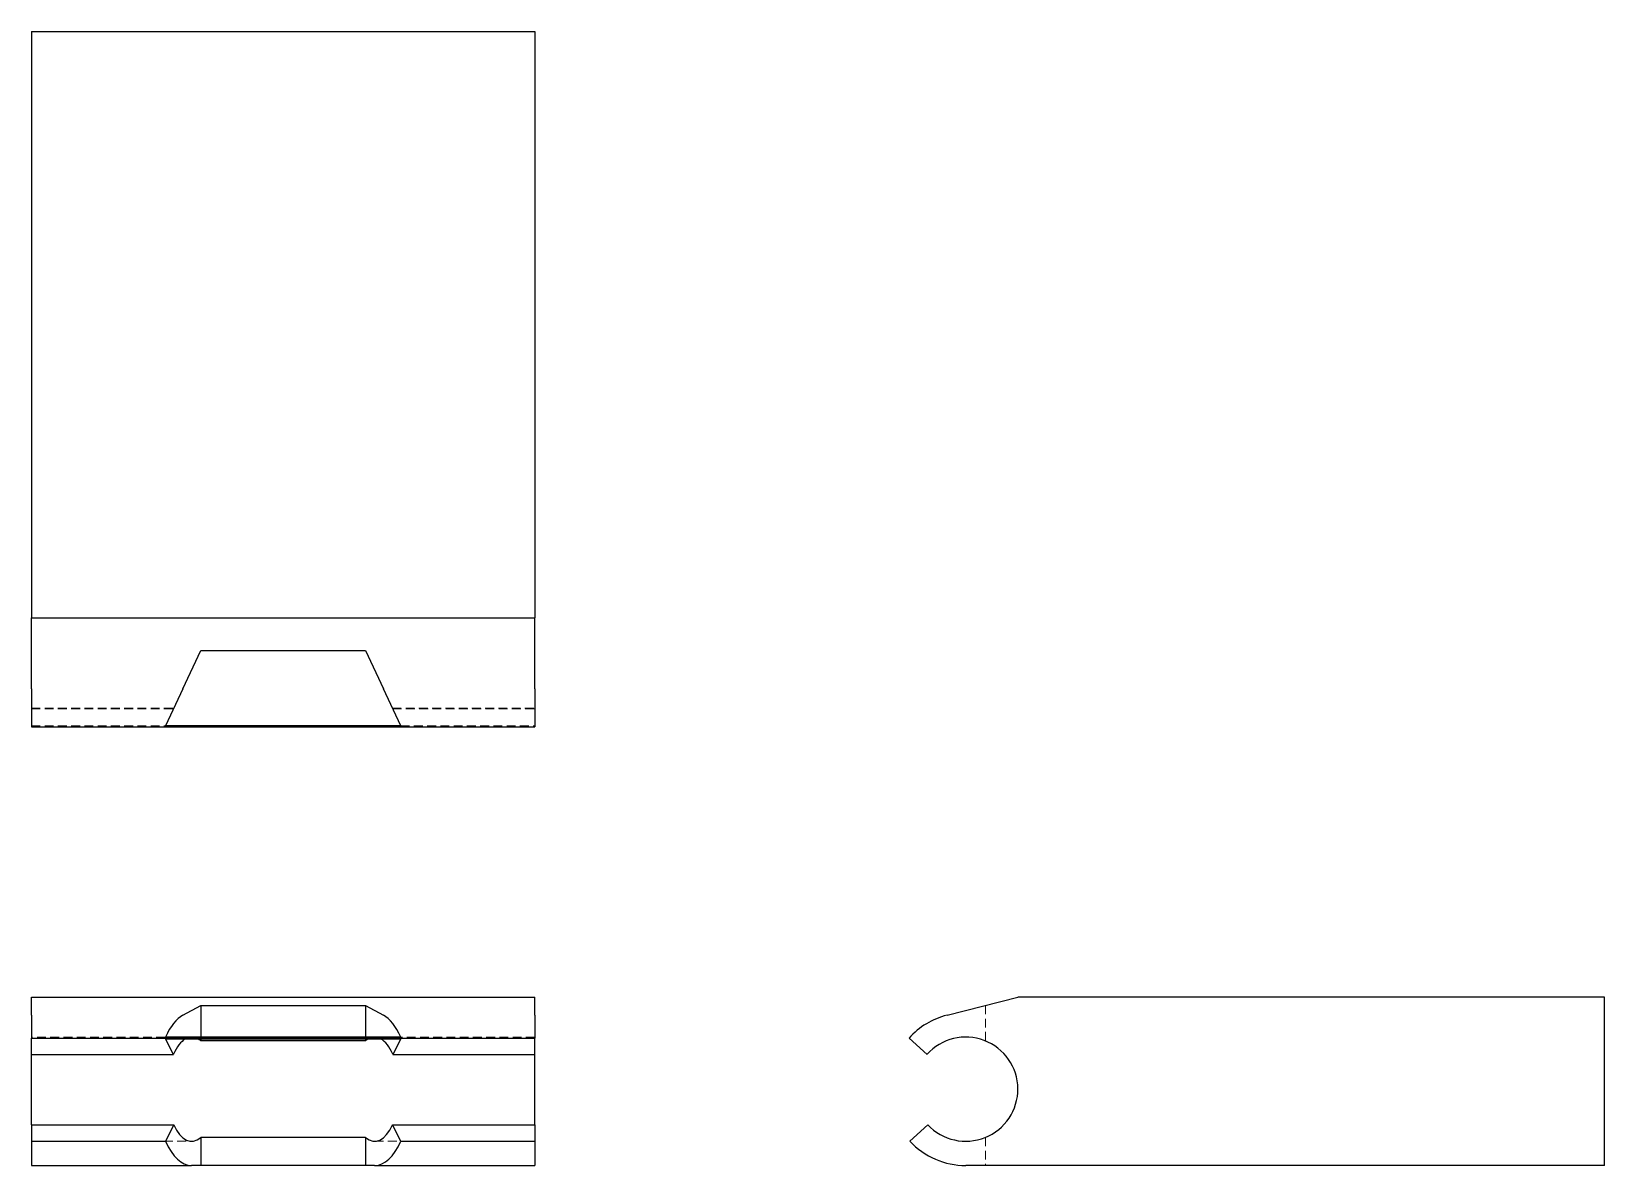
# Model space of a CAD drawing. Header units: millimetres. Extents: x 47 to 273, y 45 to 208.
import ezdxf

# ---------------------------------------------------------------- set-up
doc = ezdxf.new("R2010")
doc.units = ezdxf.units.MM
doc.linetypes.add('HIDDEN', pattern=[1.905, 1.27, -0.635])

msp = doc.modelspace()

# ---------------------------------------------------------------- linework, layer by layer
at = {"color": 7, "linetype": 'Continuous', "lineweight": 25}
for p, q in [((46.81, 208), (119.19, 208)), ((46.81, 208), (46.81, 123.65)), ((119.19, 208), (119.19, 123.65)), ((46.81, 123.65), (119.19, 123.65)), ((46.81, 113.46), (46.81, 123.65)), ((119.19, 113.46), (119.19, 123.65)), ((68.58, 113.46), (71.15, 118.97)), ((71.15, 118.97), (94.85, 118.97)), ((94.85, 118.97), (97.42, 113.46)), ((46.81, 113.46), (46.81, 108)), ((68.58, 113.46), (66.09, 108.13)), ((99.91, 108.13), (97.42, 113.46)), ((119.19, 113.46), (119.19, 108)), ((46.81, 108), (119.19, 108)), ((99.91, 108.13), (66.09, 108.13)), ((46.81, 69.1), (119.19, 69.1)), ((46.81, 66.52), (46.81, 69.1)), ((68.58, 66.52), (71.15, 67.92)), ((71.15, 67.92), (71.15, 63.37)), ((71.15, 67.92), (94.85, 67.92)), ((94.85, 67.92), (94.85, 63.37)), ((94.85, 67.92), (97.42, 66.52)), ((119.19, 66.52), (119.19, 69.1)), ((178.46, 66.52), (188.65, 69.1)), ((273, 69.1), (188.65, 69.1)), ((273, 44.9), (273, 69.1)), ((46.81, 66.52), (46.81, 63.22)), ((119.19, 66.52), (119.19, 63.22)), ((99.91, 63.37), (66.09, 63.37)), ((46.81, 63.22), (119.19, 63.22)), ((46.81, 60.89), (46.81, 63.22)), ((66.09, 63.11), (99.91, 63.11)), ((67.24, 60.89), (66.09, 63.11)), ((71.15, 63.11), (71.15, 62.82)), ((94.85, 62.82), (71.15, 62.82)), ((94.85, 63.11), (94.85, 62.82)), ((99.91, 63.11), (98.76, 60.89)), ((119.19, 60.89), (119.19, 63.22)), ((175.6, 60.89), (173, 63.22)), ((46.81, 60.89), (67.24, 60.89)), ((46.81, 50.77), (46.81, 60.89)), ((98.76, 60.89), (119.19, 60.89)), ((119.19, 50.77), (119.19, 60.89)), ((46.81, 50.77), (67.28, 50.77)), ((46.81, 50.77), (46.81, 48.39)), ((67.28, 50.77), (66.09, 48.39)), ((99.91, 48.39), (98.72, 50.77)), ((98.72, 50.77), (119.19, 50.77)), ((119.19, 50.77), (119.19, 48.39)), ((175.68, 50.77), (173.13, 48.39)), ((46.81, 48.39), (66.09, 48.39)), ((46.81, 48.39), (46.81, 44.9)), ((71.15, 48.94), (71.15, 44.9)), ((94.85, 48.94), (71.15, 48.94)), ((94.85, 48.94), (94.85, 44.9)), ((99.91, 48.39), (119.19, 48.39)), ((119.19, 48.39), (119.19, 44.9)), ((46.81, 44.9), (69.84, 44.9)), ((71.15, 44.9), (69.84, 44.9)), ((94.85, 44.9), (71.15, 44.9)), ((96.16, 44.9), (94.85, 44.9)), ((96.16, 44.9), (119.19, 44.9)), ((273, 44.9), (181.16, 44.9))]:
    msp.add_line(p, q, dxfattribs=at)
at = {"color": 7, "linetype": 'HIDDEN', "lineweight": 18}
for p, q in [((46.81, 110.68), (67.28, 110.68)), ((46.81, 110.6), (67.24, 110.6)), ((98.72, 110.68), (119.19, 110.68)), ((98.76, 110.6), (119.19, 110.6)), ((46.81, 108.13), (66.09, 108.13)), ((99.91, 108.13), (119.19, 108.13)), ((183.97, 67.92), (183.97, 62.82)), ((69.84, 63.36), (46.81, 63.36)), ((66.09, 63.37), (66.09, 63.11)), ((71.15, 63.37), (71.15, 63.11)), ((94.85, 63.37), (94.85, 63.11)), ((119.19, 63.36), (96.16, 63.36)), ((99.91, 63.37), (99.91, 63.11)), ((173.13, 63.37), (173.13, 63.11)), ((46.81, 48.39), (69.84, 48.39)), ((96.16, 48.39), (119.19, 48.39)), ((183.97, 48.94), (183.97, 44.9))]:
    msp.add_line(p, q, dxfattribs=at)
at = {"color": 7, "linetype": 'Continuous', "lineweight": 25}
for radius, start, end in [(10.98, 104.2291, 138), (7.49, 223, 138), (10.98, 223, 270)]:
    msp.add_arc((181.16, 55.88), radius, start, end, dxfattribs=at)
for centre, major_axis, start_param, end_param in [((69.84, 55.88), (0, 10.98), 0.248345, 0.820305), ((96.16, 55.88), (0, 10.98), 5.462881, 6.034841), ((69.84, 55.88), (0, 7.49), 0.262207, 0.837758), ((69.84, 55.88), (0, 7.49), 5.898789, 6.020978), ((96.16, 55.88), (0, 7.49), 0.262207, 0.384397), ((96.16, 55.88), (0, 7.49), 5.445427, 6.020978), ((69.84, 55.88), (0, 7.49), 2.321288, 3.525989), ((96.16, 55.88), (0, 7.49), 2.757196, 3.961897), ((69.84, 55.88), (0, 10.98), 2.321288, 3.141593), ((96.16, 55.88), (0, 10.98), 3.141593, 3.961897)]:
    msp.add_ellipse(centre, major_axis=major_axis, ratio=0.466308, start_param=start_param, end_param=end_param, dxfattribs=at)
at = {"color": 7, "linetype": 'HIDDEN', "lineweight": 18}
for centre in [(69.84, 55.88), (96.16, 55.88)]:
    msp.add_ellipse(centre, major_axis=(0, 7.49), ratio=0.466308, start_param=6.020978, end_param=6.545392, dxfattribs=at)

doc.saveas('drawing.dxf')
